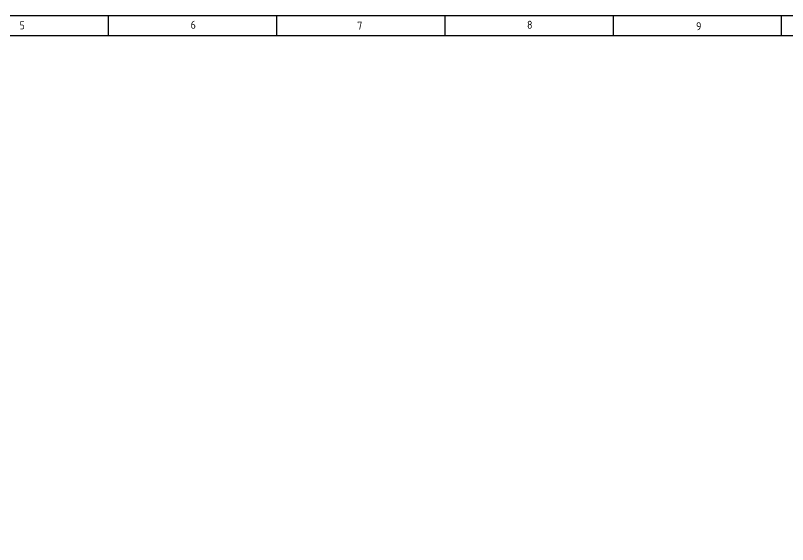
# Model space of a CAD drawing. Header units: inches. Extents: x 985 to 11353, y 526 to 2181.
# Drawn here: x 6573.3 to 6935, y 1933.2 to 2181.2 of the extents above; entities that cross this region are included whole.
import ezdxf

# ---------------------------------------------------------------- set-up
doc = ezdxf.new("R2010")
doc.units = ezdxf.units.IN
doc.header["$MEASUREMENT"] = 0
doc.layers.add('CABLE ROUTE FOR TOTAL PLANE-EMBED 2_DWG$0$SILICAGEL BORDER', color=7, linetype='Continuous')
doc.styles.get("Standard").update_dxf_attribs({"font": 'isocp3.shx'})

# ---------------------------------------------------------------- blocks, each defined once
blk = doc.blocks.new('240A1')
at = {"color": 0, "lineweight": -3}
for p, q in [((1045485.22, 286840.35), (1045485.22, 286835.35)), ((1045527.27, 286840.35), (1045527.27, 286835.35)), ((1045569.32, 286840.35), (1045569.32, 286835.35)), ((1045611.37, 286840.35), (1045611.37, 286835.35)), ((1045653.42, 286840.35), (1045653.42, 286835.35))]:
    blk.add_line(p, q, dxfattribs=at)
at = {"color": 5, "lineweight": -3}
blk.add_lwpolyline([(1045274.97, 286840.35), (1046115.97, 286840.35), (1046115.97, 286246.35), (1045274.97, 286246.35)], close=True, dxfattribs=at)
at = {"color": 0, "lineweight": -3}
blk.add_lwpolyline([(1045279.97, 286835.35), (1046110.97, 286835.35), (1046110.97, 286251.35), (1045279.97, 286251.35)], close=True, dxfattribs=at)
at = {"lineweight": -3, "char_height": 2, "attachment_point": 1}
for s, insert in [('5', (1045463.07, 286838.86)), ('6', (1045505.83, 286839.01)), ('7', (1045547.45, 286838.79)), ('8', (1045589.88, 286839.01)), ('9', (1045632.13, 286838.66))]:
    blk.add_mtext_dynamic_manual_height_columns(s, width=2, gutter_width=1, heights=[0], dxfattribs=dict(at, insert=insert))

msp = doc.modelspace()

# ---------------------------------------------------------------- block references
at = {"layer": 'CABLE ROUTE FOR TOTAL PLANE-EMBED 2_DWG$0$SILICAGEL BORDER', "color": 7, "xscale": 1.875, "yscale": 1.875, "zscale": 1.875}
msp.add_blockref('240A1', (-1953668.07, -535644.44), dxfattribs=at)

doc.saveas('drawing.dxf')
